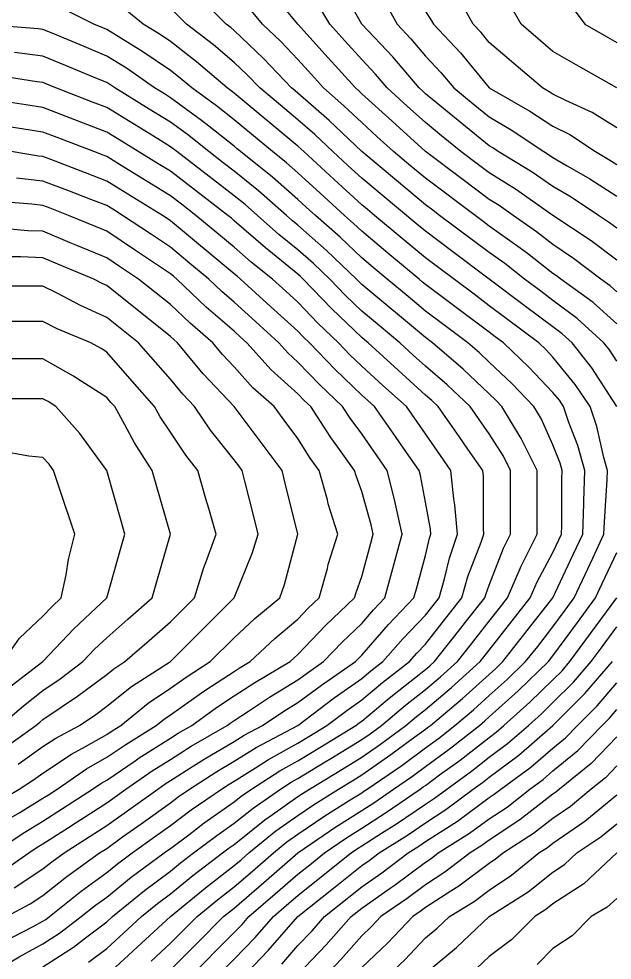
# Model space of a CAD drawing. Header units: inches. Extents: x 794995 to 811195, y 2485918 to 2508058.
# Drawn here: x 797953.8 to 798233, y 2488387.9 to 2488830.9 of the extents above; entities that cross this region are included whole.
import ezdxf

# ---------------------------------------------------------------- set-up
doc = ezdxf.new("R2010")
doc.units = ezdxf.units.IN
doc.header["$MEASUREMENT"] = 0
doc.layers.add('contour', color=7, linetype='Continuous')

msp = doc.modelspace()

# ---------------------------------------------------------------- linework, layer by layer
at = {"layer": 'contour'}
for points in [[(798235.16, 2488669.79), (798231.83, 2488675.03), (798229.16, 2488678.36), (798216.59, 2488689.79), (798205.16, 2488698.36), (798199.44, 2488702.65), (798191.83, 2488708.36), (798182.48, 2488715.68), (798175.16, 2488720.86), (798151.83, 2488738.36), (798148.02, 2488741.22), (798145.16, 2488743.36), (798131.52, 2488754.73), (798115.16, 2488768.36), (798099.83, 2488783.03), (798085.16, 2488795.86), (798083.8, 2488797), (798082.16, 2488798.36), (798069.01, 2488812.21), (798055.16, 2488825.36), (798053.54, 2488826.74), (798051.41, 2488828.36), (798025.16, 2488854.61)], [(798235.16, 2488732.36), (798231.73, 2488734.93), (798226.59, 2488738.36), (798213.73, 2488746.93), (798205.16, 2488752), (798195.43, 2488758.63), (798179.44, 2488768.36), (798176.87, 2488770.08), (798175.16, 2488771.09), (798145.16, 2488795.63), (798143.73, 2488796.93), (798142.16, 2488798.36), (798129.75, 2488812.96), (798115.16, 2488828.36), (798104.44, 2488847.65)], [(798235.16, 2488702.36), (798232, 2488705.2), (798227.66, 2488708.36), (798214.89, 2488718.09), (798205.16, 2488724.73), (798197.47, 2488730.67), (798186.41, 2488738.36), (798179.77, 2488742.98), (798175.16, 2488745.86), (798162.3, 2488755.5), (798145.16, 2488768.36), (798129.44, 2488782.65), (798115.16, 2488795.63), (798113.76, 2488796.97), (798112.16, 2488798.36), (798099.37, 2488812.57), (798085.16, 2488828.36), (798071.61, 2488844.81)], [(798235.16, 2488779.61), (798223.62, 2488786.82), (798211.16, 2488792.36), (798205.16, 2488795.36), (798203.34, 2488796.54), (798200.16, 2488798.36), (798186.7, 2488809.9), (798175.16, 2488819.79), (798171.29, 2488824.49), (798167.66, 2488828.36), (798159.56, 2488842.76)], [(797995.16, 2488380.86), (798009.51, 2488394.01), (798025.16, 2488408.36), (798041.57, 2488421.95), (798055.16, 2488432.36), (798058.37, 2488435.15), (798062.08, 2488438.36), (798074.81, 2488448.71), (798085.16, 2488456.01), (798092.53, 2488460.99), (798104.25, 2488468.36), (798111.02, 2488472.5), (798115.16, 2488475.03), (798128.93, 2488484.59), (798138.49, 2488491.69), (798145.16, 2488496.6), (798146.18, 2488497.35), (798147.47, 2488498.36), (798162.53, 2488510.99), (798175.16, 2488522.36), (798178.32, 2488525.2), (798181.59, 2488528.36), (798191.96, 2488541.56), (798205.16, 2488558.36), (798214.7, 2488578.82), (798219.16, 2488588.36), (798219.64, 2488602.84), (798219.64, 2488603.88), (798220.16, 2488618.36), (798216.83, 2488630.03), (798212.66, 2488640.86), (798210.16, 2488648.36), (798208.16, 2488651.36), (798205.16, 2488655.03), (798193.81, 2488667.01), (798181.83, 2488678.36), (798178.02, 2488681.22), (798175.16, 2488683.36), (798160.87, 2488694.08), (798155.16, 2488698.36), (798145.16, 2488705.86), (798143.8, 2488707), (798142.16, 2488708.36), (798127.43, 2488720.63), (798115.16, 2488730.86), (798111.33, 2488734.53), (798106.98, 2488738.36), (798095.59, 2488748.8), (798085.16, 2488758.36), (798079.83, 2488763.03), (798073.16, 2488768.36), (798063.34, 2488776.54), (798055.16, 2488783.36), (798046.79, 2488789.99), (798035.16, 2488798.36), (798029.77, 2488802.98), (798025.16, 2488806.54), (798012.19, 2488815.39), (798001.83, 2488821.69), (797995.16, 2488825.86), (797993.39, 2488826.6), (797989.16, 2488828.36), (797973.16, 2488836.36)], [(798235.16, 2488717.36), (798223.16, 2488726.36), (798205.16, 2488738.36), (798187.47, 2488750.67), (798175.16, 2488758.36), (798169.44, 2488762.65), (798161.83, 2488768.36), (798152.66, 2488775.86), (798145.16, 2488782), (798136.59, 2488789.79), (798127.16, 2488798.36), (798121.65, 2488804.85), (798115.16, 2488811.7), (798107.26, 2488820.47), (798100.16, 2488828.36), (798094.53, 2488837.74)], [(798125.87, 2488839.07), (798131.83, 2488828.36), (798138.3, 2488821.5), (798145.16, 2488813.36), (798152.43, 2488805.63), (798158.49, 2488798.36), (798167.66, 2488790.86), (798175.16, 2488784.73), (798185.44, 2488778.65), (798200.87, 2488768.36), (798203.54, 2488766.74), (798205.16, 2488765.63), (798211.83, 2488761.69), (798222.43, 2488755.63), (798235.16, 2488747.36)], [(798235.16, 2488798.36), (798216.07, 2488809.27), (798205.16, 2488815.5), (798190.16, 2488828.36), (798184.63, 2488837.84)], [(798213.73, 2488836.93), (798220.16, 2488828.36), (798229.7, 2488822.91), (798235.16, 2488819.79)], [(798016.03, 2488387.49), (798025.16, 2488395.86), (798031.41, 2488402.11), (798037.66, 2488408.36), (798047.23, 2488416.29), (798055.16, 2488422.36), (798063.73, 2488429.79), (798073.62, 2488438.36), (798079.99, 2488443.53), (798085.16, 2488447.19), (798097.79, 2488455.73), (798110.54, 2488463.75), (798115.16, 2488466.7), (798116.18, 2488467.35), (798117.66, 2488468.36), (798133.97, 2488479.55), (798145.16, 2488487.77), (798151.26, 2488492.26), (798159.01, 2488498.36), (798167.79, 2488505.73), (798175.16, 2488512.36), (798183.58, 2488519.94), (798192.3, 2488528.36), (798197.96, 2488535.56), (798205.16, 2488544.73), (798210.93, 2488552.59), (798215.16, 2488558.36), (798221.52, 2488572), (798223.91, 2488577.11), (798229.16, 2488588.36), (798229.35, 2488594.17), (798230.71, 2488613.92), (798230.87, 2488618.36), (798229.16, 2488624.36), (798225.78, 2488638.99), (798222.66, 2488648.36), (798215.66, 2488658.86), (798205.16, 2488671.69), (798201.92, 2488675.12), (798198.49, 2488678.36), (798175.16, 2488695.86), (798168.02, 2488701.22), (798150.87, 2488714.08), (798145.16, 2488718.36), (798134.25, 2488727.45), (798121.16, 2488738.36), (798117.89, 2488741.09), (798115.16, 2488743.36), (798102.12, 2488755.32), (798087.89, 2488768.36), (798086.49, 2488769.69), (798085.16, 2488770.86), (798055.16, 2488795.86), (798053.76, 2488796.97), (798051.83, 2488798.36), (798037.47, 2488810.67), (798025.16, 2488820.18), (798020.29, 2488823.5), (798012.3, 2488828.36), (798002.9, 2488836.1)], [(798235.16, 2488648.36), (798223.49, 2488666.69), (798214.16, 2488678.36), (798209.44, 2488682.65), (798205.16, 2488685.86), (798192.3, 2488695.5), (798158.02, 2488721.22), (798145.16, 2488730.86), (798141.07, 2488734.27), (798124.7, 2488747.91), (798115.16, 2488755.86), (798108.64, 2488761.84), (798101.52, 2488768.36), (798093.16, 2488776.36), (798085.16, 2488783.36), (798076.98, 2488790.18), (798067.16, 2488798.36), (798061.31, 2488804.52), (798055.16, 2488810.36), (798045.43, 2488818.63), (798032.66, 2488828.36), (798025.16, 2488835.86)], [(798235.16, 2488687.36), (798224.11, 2488697.31), (798208.91, 2488708.36), (798206.78, 2488709.98), (798205.16, 2488711.09), (798193.16, 2488720.36), (798189.79, 2488723), (798175.16, 2488733.36), (798172.3, 2488735.5), (798168.49, 2488738.36), (798145.16, 2488755.86), (798138.34, 2488761.54), (798130.16, 2488768.36), (798122.3, 2488775.5), (798115.16, 2488782), (798106.79, 2488789.99), (798097.16, 2488798.36), (798091.48, 2488804.68), (798085.16, 2488811.7), (798077.05, 2488820.25), (798068.49, 2488828.36), (798062.43, 2488835.63)], [(798145.16, 2488834.36), (798147.56, 2488830.76), (798148.91, 2488828.36), (798161.61, 2488814.81), (798175.16, 2488798.36), (798194.25, 2488787.45), (798205.16, 2488780.36), (798213.16, 2488776.36), (798225.16, 2488768.36), (798231.52, 2488764.72), (798235.16, 2488762.36)], [(797986.59, 2488386.93), (797995.16, 2488393.36), (798002.98, 2488400.54), (798011.52, 2488408.36), (798019.04, 2488414.48), (798025.16, 2488419.07), (798035.75, 2488427.77), (798049.7, 2488438.36), (798052.81, 2488440.71), (798055.16, 2488442.36), (798069.6, 2488453.92), (798073.16, 2488456.36), (798085.16, 2488464.83), (798087.26, 2488466.26), (798090.61, 2488468.36), (798105.85, 2488477.67), (798115.16, 2488483.36), (798124.01, 2488489.51), (798135.93, 2488498.36), (798140.95, 2488502.57), (798145.16, 2488505.86), (798157.36, 2488516.16), (798170.87, 2488528.36), (798175.16, 2488533.82), (798185.96, 2488547.56), (798194.44, 2488558.36), (798197.66, 2488565.86), (798205.16, 2488579.79), (798207.89, 2488585.63), (798209.16, 2488588.36), (798209.3, 2488592.5), (798209.3, 2488614.22), (798209.44, 2488618.36), (798208.49, 2488621.69), (798205.16, 2488630.36), (798199.53, 2488642.74), (798196.16, 2488648.36), (798185.93, 2488659.13), (798175.16, 2488669.36), (798170.54, 2488673.75), (798165.16, 2488678.36), (798153.73, 2488686.93), (798145.16, 2488693.36), (798136.98, 2488700.18), (798127.16, 2488708.36), (798120.61, 2488713.82), (798115.16, 2488718.36), (798104.95, 2488728.15), (798093.34, 2488738.36), (798089.07, 2488742.27), (798085.16, 2488745.86), (798073.16, 2488756.36), (798058.16, 2488768.36), (798056.52, 2488769.73), (798055.16, 2488770.86), (798043.16, 2488780.36), (798039.83, 2488783.03), (798025.16, 2488793.75), (798022.3, 2488795.5), (798017.66, 2488798.36), (798004.39, 2488807.59), (797995.16, 2488813.36), (797984.57, 2488817.77), (797969.44, 2488824.07), (797965.16, 2488825.86), (797962.94, 2488826.14), (797935.16, 2488828.36)], [(797965.16, 2488384.79), (797979.51, 2488394.01), (797985.16, 2488398.36), (797995.16, 2488405.86), (797997.89, 2488408.36), (798012.91, 2488420.61), (798025.16, 2488429.79), (798029.86, 2488433.66), (798036.07, 2488438.36), (798046.92, 2488446.6), (798055.16, 2488452.36), (798064.05, 2488459.47), (798076.98, 2488468.36), (798081.94, 2488471.57), (798085.16, 2488473.36), (798098.02, 2488481.22), (798100.68, 2488482.84), (798115.16, 2488491.69), (798119.09, 2488494.43), (798124.39, 2488498.36), (798135.69, 2488507.84), (798145.16, 2488515.24), (798152.28, 2488521.24), (798160.16, 2488528.36), (798166.76, 2488536.76), (798175.16, 2488547.45), (798179.96, 2488553.56), (798183.73, 2488558.36), (798190.16, 2488573.36), (798197.66, 2488588.36), (798197.66, 2488618.36), (798190.16, 2488633.36), (798181.16, 2488648.36), (798178.24, 2488651.44), (798175.16, 2488654.36), (798162.85, 2488666.05), (798148.49, 2488678.36), (798146.59, 2488679.79), (798145.16, 2488680.86), (798115.16, 2488705.86), (798113.88, 2488707.09), (798112.66, 2488708.36), (798098.63, 2488721.83), (798085.16, 2488733.75), (798082.61, 2488735.81), (798079.7, 2488738.36), (798066.65, 2488749.85), (798055.16, 2488759.13), (798049.94, 2488763.14), (798043.16, 2488768.36), (798033.16, 2488776.36), (798025.16, 2488782.21), (798015.16, 2488788.36), (797998.91, 2488798.36), (797996.7, 2488799.9), (797995.16, 2488800.86), (797990.87, 2488802.65), (797975.75, 2488808.95), (797965.16, 2488813.36), (797951.83, 2488815.03)], [(797935.16, 2488378.36), (797954, 2488389.52), (797965.16, 2488395.5), (797972.98, 2488400.54), (797983.16, 2488408.36), (797989.83, 2488413.7), (797995.16, 2488417.59), (798006.65, 2488426.87), (798022.16, 2488438.36), (798023.91, 2488439.61), (798025.16, 2488440.5), (798033.73, 2488446.93), (798041.04, 2488452.48), (798055.16, 2488462.36), (798058.49, 2488465.03), (798063.34, 2488468.36), (798076.59, 2488476.93), (798085.16, 2488481.7), (798095.5, 2488488.02), (798112.43, 2488498.36), (798113.98, 2488499.54), (798115.16, 2488500.36), (798127.16, 2488510.36), (798130.42, 2488513.1), (798145.16, 2488524.61), (798147.19, 2488526.33), (798149.44, 2488528.36), (798160.76, 2488542.76), (798165.16, 2488548.36), (798173.02, 2488558.36), (798173.49, 2488560.03), (798175.16, 2488564.36), (798181.83, 2488581.69), (798185.16, 2488588.36), (798185.16, 2488618.36), (798181.83, 2488625.03), (798175.16, 2488635.5), (798166.16, 2488648.36), (798155.4, 2488658.61), (798145.16, 2488667.45), (798139.44, 2488672.65), (798133.16, 2488678.36), (798123.34, 2488686.54), (798115.16, 2488693.36), (798107.5, 2488700.7), (798100.16, 2488708.36), (798092.51, 2488715.71), (798085.16, 2488722.21), (798076.22, 2488729.43), (798066.07, 2488738.36), (798060.27, 2488743.47), (798055.16, 2488747.59), (798043.42, 2488756.62), (798028.16, 2488768.36), (798026.49, 2488769.69), (798025.16, 2488770.67), (798019.16, 2488774.36), (797995.16, 2488789.13), (797988.49, 2488791.69), (797971.16, 2488798.36), (797966.92, 2488800.13), (797965.16, 2488800.86), (797962.3, 2488801.22), (797941.37, 2488804.57)], [(797946.87, 2488396.65), (797960.54, 2488403.75), (797965.16, 2488406.22), (797966.46, 2488407.06), (797968.16, 2488408.36), (797983.16, 2488420.36), (797995.16, 2488429.13), (798000.27, 2488433.25), (798007.16, 2488438.36), (798017.66, 2488445.86), (798025.16, 2488451.22), (798034.96, 2488458.57), (798049.16, 2488468.36), (798052.81, 2488470.71), (798055.16, 2488472.11), (798065.16, 2488478.36), (798071.23, 2488482.29), (798085.16, 2488490.03), (798090.33, 2488493.19), (798098.8, 2488498.36), (798108.1, 2488505.42), (798115.16, 2488510.36), (798124.98, 2488518.54), (798137.66, 2488528.36), (798141.16, 2488532.36), (798145.16, 2488536.54), (798154.76, 2488548.76), (798162.3, 2488558.36), (798165.16, 2488568.36), (798171.41, 2488584.61), (798172.66, 2488588.36), (798172.43, 2488591.09), (798172.43, 2488615.63), (798172.16, 2488618.36), (798165.16, 2488628.36), (798161.04, 2488634.24), (798151.16, 2488648.36), (798148.09, 2488651.29), (798145.16, 2488653.82), (798132.3, 2488665.5), (798118.16, 2488678.36), (798116.52, 2488679.73), (798115.16, 2488680.86), (798101.12, 2488694.32), (798087.66, 2488708.36), (798086.38, 2488709.59), (798085.16, 2488710.67), (798073.16, 2488720.36), (798069.83, 2488723.03), (798055.16, 2488735.86), (798053.8, 2488737), (798052.16, 2488738.36), (798036.9, 2488750.1), (798025.16, 2488759.13), (798019.44, 2488762.65), (798000.87, 2488774.08), (797995.16, 2488777.59), (797965.16, 2488789.13), (797957.16, 2488790.36), (797940.61, 2488792.91)], [(797948.02, 2488408.36), (797959.16, 2488414.36), (797965.16, 2488418.36), (797976.32, 2488427.2), (797991.83, 2488438.36), (797995.16, 2488440.5), (798002.66, 2488445.86), (798011.41, 2488452.11), (798025.16, 2488461.93), (798028.83, 2488464.69), (798034.16, 2488468.36), (798046.92, 2488476.6), (798055.16, 2488481.49), (798065.54, 2488487.98), (798085.16, 2488498.36), (798102.22, 2488511.3), (798115.16, 2488520.36), (798119.52, 2488524), (798125.16, 2488528.36), (798134.49, 2488539.03), (798145.16, 2488550.18), (798148.76, 2488554.76), (798151.59, 2488558.36), (798154.16, 2488567.36), (798156.41, 2488577.11), (798160.16, 2488588.36), (798159.01, 2488602.21), (798158.49, 2488605.03), (798157.16, 2488618.36), (798152.22, 2488625.42), (798145.16, 2488635.5), (798136.16, 2488648.36), (798125.16, 2488658.36), (798115.16, 2488667.45), (798109.58, 2488672.78), (798104.25, 2488678.36), (798094.49, 2488687.69), (798085.16, 2488697.45), (798079.44, 2488702.65), (798073.16, 2488708.36), (798063.16, 2488716.36), (798055.16, 2488723.36), (798046.98, 2488730.18), (798037.16, 2488738.36), (798030.38, 2488743.58), (798025.16, 2488747.59), (798001.16, 2488762.36), (797995.16, 2488766.05), (797993.49, 2488766.7), (797989.16, 2488768.36), (797971.83, 2488775.03), (797965.16, 2488777.59), (797947.16, 2488780.36)], [(797951.66, 2488421.86), (797965.16, 2488430.86), (797969.34, 2488434.18), (797975.16, 2488438.36), (797987.33, 2488446.19), (797995.16, 2488451.22), (798019.16, 2488468.36), (798022.71, 2488470.81), (798025.16, 2488472.36), (798036.07, 2488479.27), (798041.04, 2488482.48), (798055.16, 2488490.86), (798059.77, 2488493.75), (798068.49, 2488498.36), (798078.49, 2488505.03), (798085.16, 2488509.07), (798096.18, 2488517.34), (798112.16, 2488528.36), (798113.62, 2488529.9), (798115.16, 2488531.36), (798127.72, 2488545.8), (798139.7, 2488558.36), (798140.87, 2488562.65), (798145.16, 2488578.36), (798147.03, 2488586.49), (798147.66, 2488588.36), (798147.47, 2488590.67), (798145.16, 2488603.36), (798142.76, 2488615.96), (798142.16, 2488618.36), (798135.16, 2488628.36), (798131.04, 2488634.24), (798121.16, 2488648.36), (798118.02, 2488651.22), (798115.16, 2488653.82), (798102.6, 2488665.8), (798090.61, 2488678.36), (798087.83, 2488681.03), (798085.16, 2488683.82), (798072.3, 2488695.5), (798058.16, 2488708.36), (798056.49, 2488709.69), (798055.16, 2488710.86), (798025.16, 2488735.86), (798023.66, 2488736.86), (798021.41, 2488738.36), (798005.16, 2488748.36), (797995.16, 2488754.51), (797985.16, 2488758.36), (797968.91, 2488764.61), (797965.16, 2488766.05), (797963.09, 2488766.29), (797950.16, 2488768.36)], [(797944.7, 2488428.82), (797958.49, 2488438.36), (797962.49, 2488441.03), (797965.16, 2488442.65), (797977.16, 2488450.36), (797980.81, 2488452.71), (797995.16, 2488461.93), (798004.16, 2488468.36), (798016.59, 2488476.93), (798025.16, 2488482.36), (798034.96, 2488488.57), (798051.83, 2488498.36), (798053.76, 2488499.76), (798055.16, 2488500.67), (798061.83, 2488505.03), (798071.83, 2488511.7), (798085.16, 2488519.79), (798090.06, 2488523.46), (798097.16, 2488528.36), (798105.93, 2488537.59), (798115.16, 2488546.36), (798120.74, 2488552.78), (798126.07, 2488558.36), (798134.25, 2488588.36), (798131.04, 2488602.48), (798130.76, 2488603.96), (798127.16, 2488618.36), (798122.22, 2488625.42), (798115.16, 2488635.5), (798109.7, 2488642.91), (798106.16, 2488648.36), (798095.4, 2488658.61), (798085.16, 2488669.36), (798080.42, 2488673.62), (798076.16, 2488678.36), (798065.16, 2488688.36), (798055.16, 2488697.45), (798049.31, 2488702.51), (798043.16, 2488708.36), (798033.34, 2488716.54), (798025.16, 2488723.36), (798016.16, 2488729.36), (798002.66, 2488738.36), (797998.02, 2488741.22), (797995.16, 2488742.98), (797987.66, 2488745.86), (797976.83, 2488750.03), (797965.16, 2488754.51), (797952.75, 2488755.95)], [(797941.83, 2488438.36), (797955.83, 2488447.69), (797965.16, 2488453.36), (797974.29, 2488459.23), (797988.49, 2488468.36), (797992.43, 2488471.09), (797995.16, 2488472.65), (798008.49, 2488481.7), (798010.46, 2488483.06), (798025.16, 2488492.36), (798028.83, 2488494.69), (798035.16, 2488498.36), (798046.79, 2488506.73), (798055.16, 2488512.21), (798064.93, 2488518.59), (798081.41, 2488528.36), (798083.34, 2488530.18), (798085.16, 2488531.69), (798098.13, 2488545.39), (798111.83, 2488558.36), (798112.55, 2488560.97), (798115.16, 2488568.36), (798119.44, 2488584.07), (798120.61, 2488588.36), (798119.6, 2488592.81), (798115.16, 2488608.36), (798112.55, 2488615.75), (798111.83, 2488618.36), (798103.16, 2488630.36), (798100.61, 2488633.82), (798091.16, 2488648.36), (798088.09, 2488651.29), (798085.16, 2488654.36), (798072.53, 2488665.73), (798061.16, 2488678.36), (798058.02, 2488681.22), (798055.16, 2488683.82), (798041.99, 2488695.19), (798028.16, 2488708.36), (798026.52, 2488709.73), (798025.16, 2488710.86), (798017.66, 2488715.86), (798008.66, 2488721.86), (797995.16, 2488730.86), (797989.86, 2488733.07), (797977.16, 2488738.36), (797968.49, 2488741.69), (797965.16, 2488742.98), (797959.94, 2488743.58), (797941.83, 2488745.03)], [(797949.11, 2488454.41), (797954.25, 2488457.45), (797965.16, 2488464.07), (797967.77, 2488465.75), (797971.83, 2488468.36), (797985.61, 2488477.91), (797995.16, 2488483.36), (798004.1, 2488489.43), (798018.49, 2488498.36), (798022.16, 2488501.36), (798025.16, 2488503.36), (798039.79, 2488513.73), (798041.83, 2488515.03), (798055.16, 2488523.75), (798057.95, 2488525.57), (798062.66, 2488528.36), (798074.25, 2488539.27), (798085.16, 2488548.36), (798090.02, 2488553.5), (798095.16, 2488558.36), (798099.01, 2488572.21), (798099.44, 2488574.08), (798103.91, 2488588.36), (798099.44, 2488602.65), (798099.01, 2488604.51), (798095.16, 2488618.36), (798090.97, 2488624.17), (798085.16, 2488633.36), (798078.73, 2488641.93), (798073.91, 2488648.36), (798063.98, 2488657.19), (798055.16, 2488667.11), (798049.7, 2488672.91), (798045.16, 2488678.36), (798034.39, 2488687.59), (798025.16, 2488696.36), (798010.16, 2488708.36), (798001.16, 2488714.36), (797995.16, 2488718.36), (797981.04, 2488724.24), (797978.02, 2488725.5), (797965.16, 2488730.86), (797957.96, 2488731.16), (797940.87, 2488732.65)], [(797942.14, 2488461.38), (797953.91, 2488468.36), (797960.77, 2488472.75), (797965.16, 2488475.86), (797978.66, 2488484.86), (797985.16, 2488488.36), (797995.16, 2488494.07), (797997.71, 2488495.81), (798001.83, 2488498.36), (798014.66, 2488508.86), (798025.16, 2488515.86), (798032.48, 2488521.04), (798043.91, 2488528.36), (798055.16, 2488539.61), (798064.84, 2488548.68), (798076.59, 2488558.36), (798078.84, 2488564.68), (798085.16, 2488588.36), (798079.16, 2488612.36), (798077.66, 2488618.36), (798055.16, 2488648.36), (798040.61, 2488663.82), (798028.49, 2488678.36), (798026.7, 2488679.9), (798025.16, 2488681.36), (797995.16, 2488705.36), (797993.09, 2488706.29), (797989.16, 2488708.36), (797972.22, 2488715.42), (797965.16, 2488718.36), (797954.72, 2488718.8), (797945.59, 2488718.8)], [(797953.45, 2488480.07), (797965.16, 2488488.36), (797971.16, 2488492.36), (797982.3, 2488498.36), (797990.02, 2488503.5), (797995.16, 2488507.36), (798006.83, 2488516.69), (798025.16, 2488528.36), (798055.16, 2488558.36), (798063.73, 2488579.79), (798066.41, 2488588.36), (798064.16, 2488597.36), (798060.16, 2488613.36), (798058.91, 2488618.36), (798057.3, 2488620.5), (798055.16, 2488623.36), (798044.05, 2488637.25), (798036.41, 2488648.36), (798030.97, 2488654.17), (798025.16, 2488661.22), (798010.16, 2488678.36), (797995.16, 2488690.36), (797982.75, 2488695.95), (797971.83, 2488701.69), (797965.16, 2488705.03), (797935.16, 2488705.03)], [(797946.32, 2488487.2), (797961.83, 2488498.36), (797963.62, 2488499.9), (797965.16, 2488501.09), (797973.73, 2488506.93), (797981.44, 2488512.08), (797995.16, 2488522.36), (797998.49, 2488525.03), (798003.73, 2488528.36), (798015.16, 2488538.36), (798025.16, 2488547.11), (798036.41, 2488558.36), (798040.87, 2488572.65), (798041.83, 2488575.03), (798046.59, 2488588.36), (798043.16, 2488600.36), (798041.83, 2488605.03), (798038.02, 2488618.36), (798032.36, 2488625.56), (798025.16, 2488636.36), (798020.36, 2488643.56), (798017.66, 2488648.36), (798007.16, 2488660.36), (797995.16, 2488674.07), (797992.55, 2488675.75), (797987.66, 2488678.36), (797971.83, 2488685.03), (797965.16, 2488688.36), (797935.16, 2488688.36)], [(797945.16, 2488498.36), (797955.93, 2488507.59), (797965.16, 2488514.73), (797973.27, 2488520.25), (797983.91, 2488528.36), (797989.35, 2488534.17), (797995.16, 2488539.61), (798005.16, 2488548.36), (798016.59, 2488558.36), (798018.49, 2488565.03), (798025.16, 2488588.36), (798018.49, 2488611.69), (798016.59, 2488618.36), (798008.2, 2488631.4), (798003.73, 2488639.79), (797998.91, 2488648.36), (797997.16, 2488650.36), (797995.16, 2488652.65), (797983.16, 2488660.36), (797979.56, 2488662.76), (797965.16, 2488670.86), (797935.16, 2488670.86)], [(797948.13, 2488515.39), (797965.16, 2488528.36), (797979.64, 2488543.88), (797995.16, 2488558.36), (798001.83, 2488581.69), (798003.73, 2488588.36), (798001.83, 2488595.03), (797995.16, 2488618.36), (797982.53, 2488635.73), (797971.16, 2488648.36), (797967.56, 2488650.76), (797965.16, 2488652.11), (797935.16, 2488652.11)], [(797946.41, 2488528.36), (797954.05, 2488539.47), (797965.16, 2488549.79), (797969.3, 2488554.22), (797973.73, 2488558.36), (797976.07, 2488569.27), (797977.16, 2488576.36), (797980.16, 2488588.36), (797972.66, 2488610.86), (797970.16, 2488618.36), (797968.02, 2488621.22), (797965.16, 2488624.36), (797958.49, 2488625.03), (797944.39, 2488627.59)], [(798025.16, 2488383.36), (798037.66, 2488395.86), (798050.16, 2488408.36), (798052.89, 2488410.63), (798055.16, 2488412.36), (798069.09, 2488424.43), (798085.16, 2488438.36), (798102.96, 2488450.57), (798115.16, 2488458.36), (798121.26, 2488462.26), (798130.16, 2488468.36), (798139.06, 2488474.46), (798145.16, 2488478.95), (798156.35, 2488487.18), (798170.54, 2488498.36), (798173.05, 2488500.47), (798175.16, 2488502.36), (798188.84, 2488514.68), (798203.02, 2488528.36), (798205.16, 2488531.09), (798216.7, 2488546.82), (798225.16, 2488558.36), (798228.34, 2488565.18), (798235.16, 2488579.79)], [(798032.66, 2488378.36), (798055.16, 2488400.86), (798058.83, 2488404.69), (798062.08, 2488408.36), (798074.44, 2488419.07), (798085.16, 2488428.36), (798090.71, 2488432.81), (798097.66, 2488438.36), (798108.04, 2488445.48), (798115.16, 2488450.03), (798126.35, 2488457.18), (798142.66, 2488468.36), (798144.14, 2488469.38), (798145.16, 2488470.13), (798151.83, 2488475.03), (798161.47, 2488482.04), (798175.16, 2488492.74), (798178.37, 2488495.15), (798182.08, 2488498.36), (798194.25, 2488509.27), (798205.16, 2488519.79), (798209.44, 2488524.07), (798213.16, 2488528.36), (798235.16, 2488558.36)], [(798050.16, 2488383.36), (798055.16, 2488388.36), (798064.96, 2488398.57), (798073.62, 2488408.36), (798079.8, 2488413.72), (798085.16, 2488418.36), (798096.27, 2488427.25), (798110.16, 2488438.36), (798113.12, 2488440.4), (798115.16, 2488441.69), (798124.39, 2488447.59), (798131.47, 2488452.04), (798145.16, 2488461.3), (798149.44, 2488464.07), (798155.16, 2488468.36), (798166.74, 2488476.78), (798175.16, 2488483.36), (798183.73, 2488489.79), (798193.62, 2488498.36), (798199.7, 2488503.82), (798205.16, 2488509.07), (798214.8, 2488518.72), (798223.16, 2488528.36), (798228.24, 2488535.28), (798235.16, 2488544.73)], [(798057.66, 2488378.36), (798071.12, 2488392.4), (798085.16, 2488408.36), (798101.83, 2488421.7), (798115.16, 2488432.36), (798118.69, 2488434.83), (798123.34, 2488438.36), (798136.74, 2488446.78), (798145.16, 2488452.48), (798154.8, 2488458.72), (798167.66, 2488468.36), (798172, 2488471.52), (798175.16, 2488473.99), (798189.09, 2488484.43), (798205.16, 2488498.36), (798220.16, 2488513.36), (798233.16, 2488528.36)], [(798077.5, 2488386.02), (798085.16, 2488394.73), (798091.83, 2488401.69), (798097.66, 2488408.36), (798115.16, 2488422.36), (798124.57, 2488428.95), (798136.98, 2488438.36), (798142, 2488441.52), (798145.16, 2488443.65), (798160.16, 2488453.36), (798175.16, 2488464.36), (798177.56, 2488465.96), (798180.61, 2488468.36), (798194.77, 2488478.75), (798205.16, 2488487.65), (798211.04, 2488492.48), (798216.7, 2488498.36), (798225.93, 2488507.59), (798235.16, 2488518.36)], [(798085.16, 2488381.09), (798098.49, 2488395.03), (798110.16, 2488408.36), (798115.16, 2488412.36), (798128.49, 2488421.7), (798130.46, 2488423.06), (798145.16, 2488434.07), (798147.77, 2488435.75), (798151.16, 2488438.36), (798165.93, 2488447.59), (798175.16, 2488454.36), (798183.56, 2488459.96), (798194.25, 2488468.36), (798200.54, 2488472.98), (798205.16, 2488476.93), (798216.92, 2488486.6), (798228.24, 2488498.36), (798231.7, 2488501.82), (798235.16, 2488505.86)], [(798235.16, 2488492.91), (798223.16, 2488480.36), (798208.16, 2488468.36), (798206.52, 2488467), (798205.16, 2488466.05), (798195.16, 2488458.36), (798189.56, 2488453.96), (798175.16, 2488444.36), (798171.7, 2488441.82), (798166.16, 2488438.36), (798154.29, 2488429.23), (798145.16, 2488423.36), (798136.59, 2488416.93), (798124.16, 2488408.36), (798119.77, 2488403.75), (798115.16, 2488399.36), (798105.39, 2488388.13), (798096.07, 2488378.36)], [(798235.16, 2488479.27), (798229.83, 2488473.7), (798223.16, 2488468.36), (798213.34, 2488460.18), (798205.16, 2488454.51), (798196.03, 2488447.49), (798181.83, 2488438.36), (798178.16, 2488435.36), (798175.16, 2488433.36), (798160.87, 2488422.65), (798157.16, 2488420.36), (798145.16, 2488412.65), (798142.71, 2488410.81), (798139.16, 2488408.36), (798127.47, 2488396.05), (798115.16, 2488384.36)], [(798125.16, 2488378.36), (798135.43, 2488388.09), (798145.16, 2488398.36), (798150.61, 2488402.91), (798156.41, 2488408.36), (798168.02, 2488415.5), (798175.16, 2488420.86), (798185.66, 2488427.86), (798198.49, 2488438.36), (798202.55, 2488440.97), (798205.16, 2488442.98), (798220.16, 2488453.36), (798235.16, 2488465.63)], [(798145.16, 2488381.69), (798159.7, 2488393.82), (798175.16, 2488408.36), (798193.49, 2488420.03), (798205.16, 2488429.36), (798210.61, 2488432.91), (798216.41, 2488438.36), (798227.66, 2488445.86), (798235.16, 2488452)], [(798235.16, 2488438.36), (798219.7, 2488423.82), (798205.16, 2488414.36), (798201.83, 2488411.69), (798196.59, 2488408.36), (798185.87, 2488397.65), (798175.16, 2488389.61), (798169.35, 2488384.17)], [(798235.16, 2488416.93), (798230.71, 2488412.81), (798223.16, 2488408.36), (798214.16, 2488399.36), (798205.16, 2488393.36), (798197.66, 2488385.86)]]:
    msp.add_lwpolyline(points, dxfattribs=at)

doc.saveas('drawing.dxf')
